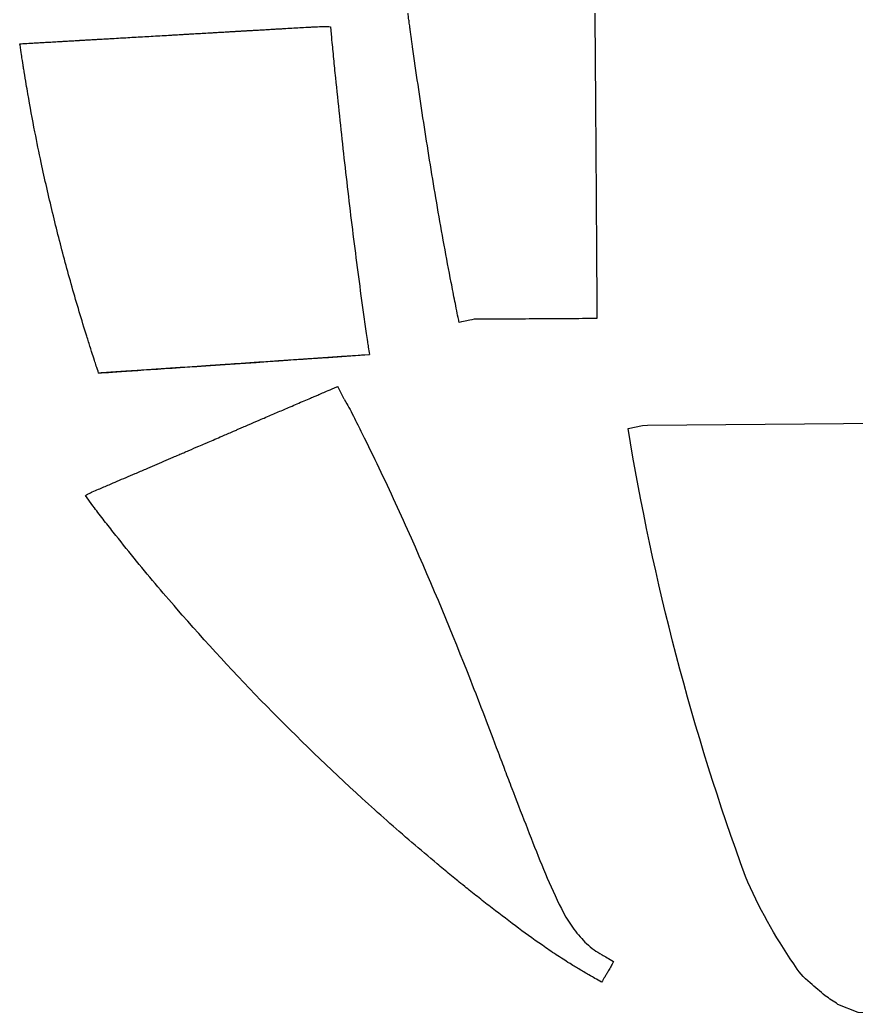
# Model space of a CAD drawing. Header units: inches. Extents: x 337 to 990, y 172 to 475.
# Drawn here: x 337.7 to 402, y 224.2 to 300.5 of the extents above; entities that cross this region are included whole.
import ezdxf

# ---------------------------------------------------------------- set-up
doc = ezdxf.new("R2010")
doc.units = ezdxf.units.IN
doc.header["$MEASUREMENT"] = 0
doc.layers.add('Layer1', color=1, linetype='Continuous')

msp = doc.modelspace()

# ---------------------------------------------------------------- linework, layer by layer
for p, q in [((337.85753, 297.66407), (337.85492, 297.67843)), ((362.62896, 271.36754), (362.13136, 272.33429)), ((343.32066, 263.15533), (342.7499, 263.96703))]:
    msp.add_line(p, q)
at = {"color": 7, "linetype": 'Continuous', "lineweight": 25}
for points, knots in [([(371.43271, 277.43948), (371.36509, 277.75887), (371.33434, 277.90478), (371.2314, 278.4124), (371.1857, 278.64237), (371.04503, 279.3519), (370.94943, 279.84169), (370.67251, 281.27882), (370.49261, 282.23875), (369.96283, 285.14857), (369.63625, 287.05074), (368.9992, 290.94854), (368.7006, 292.87174), (368.26834, 295.77296), (368.12641, 296.74771), (367.95475, 297.95488), (367.91854, 298.21096), (367.87011, 298.55567), (367.85452, 298.6671), (367.82576, 298.8732), (367.82403, 298.88557), (367.79591, 299.08719), (367.78729, 299.14889), (367.78189, 299.18763), (367.76608, 299.30109), (367.7525, 299.3992), (367.74182, 299.47682), (367.71926, 299.64258), (367.69228, 299.84556), (367.67882, 299.94664), (367.65392, 300.13213), (367.61838, 300.38795), (367.60786, 300.46211), (367.58496, 300.62374), (367.53966, 300.94343), (367.44595, 301.6053), (367.30383, 302.60936)], [0, 0, 0, 0, 0.03125, 0.03125, 0.0625, 0.0625, 0.125, 0.125, 0.25, 0.25, 0.5, 0.5, 0.75, 0.75, 0.875, 0.875, 0.90625, 0.90625, 0.921875, 0.921875, 0.9296875, 0.9296875, 0.9375, 0.9375, 0.9453125, 0.9453125, 0.953125, 0.953125, 0.96875, 0.96875, 0.984375, 0.984375, 1, 1, 1, 1.0309064, 1.0309064, 1.0309064, 1.0309064]), ([(381.88218, 302.7615), (381.88798, 301.96424), (381.89283, 301.29758), (381.89674, 300.76156), (381.90537, 299.5767), (381.90937, 299.03012), (381.91981, 297.59998), (381.92173, 297.33715), (381.92523, 296.85789), (381.92633, 296.70713), (381.93199, 295.93043), (381.93495, 295.52226), (381.95348, 292.96323), (381.96597, 291.2075), (381.98617, 288.28528), (381.99261, 287.3386), (382.00539, 285.42899), (382.01217, 284.39787), (382.0208, 283.06341), (382.02525, 282.37035), (382.0299, 281.63854), (382.03304, 281.14206), (382.03495, 280.83835), (382.03754, 280.42698), (382.03963, 280.093), (382.04196, 279.72082), (382.04356, 279.46421), (382.04472, 279.27855), (382.04732, 278.86021), (382.05031, 278.38094), (382.05419, 277.75709), (382.05459, 277.692), (382.05501, 277.62533), (382.05543, 277.55709)], [-0.05654998, -0.05654998, -0.05654998, -0.05654998, 0, 0, 0, 0.125, 0.125, 0.15625, 0.15625, 0.1875, 0.1875, 0.25, 0.25, 0.5, 0.5, 0.625, 0.625, 0.75, 0.75, 0.8125, 0.84375, 0.84375, 0.875, 0.875, 0.90625, 0.921875, 0.921875, 0.9375, 0.9375, 1, 1, 1, 1.00652127, 1.00652127, 1.00652127, 1.00652127]), ([(361.57229, 299.98788), (361.61177, 299.56636), (361.64314, 299.2327), (361.6664, 298.9869), (361.69706, 298.66298), (361.71364, 298.49165), (361.75926, 298.02168), (361.78434, 297.76577), (361.85525, 297.04816), (361.9054, 296.54854), (362.0524, 295.10306), (362.1555, 294.11483), (362.46515, 291.21486), (362.67941, 289.28999), (363.14201, 285.34162), (363.37571, 283.44184), (363.75674, 280.51607), (363.88466, 279.56078), (364.087, 278.09408), (364.15193, 277.62995), (364.25864, 276.88), (364.29092, 276.65495), (364.35987, 276.17904), (364.38107, 276.03261), (364.41947, 275.77381), (364.45455, 275.53736), (364.50398, 275.20712), (364.56778, 274.78308)], [-0.02371334, -0.02371334, -0.02371334, -0.02371334, 0, 0, 0, 0.03125, 0.03125, 0.0625, 0.0625, 0.125, 0.125, 0.25, 0.25, 0.5, 0.5, 0.75, 0.75, 0.875, 0.875, 0.9375, 0.9375, 0.96875, 0.96875, 0.99672549, 0.99672549, 0.99672549, 1.02228411, 1.02228411, 1.02228411, 1.02228411]), ([(382.05543, 277.55709), (381.99782, 277.55673), (381.884, 277.55603), (381.78492, 277.55541), (381.74553, 277.55517), (381.72489, 277.55504), (381.79158, 277.55546), (381.39711, 277.553), (380.87641, 277.54973), (380.28468, 277.54597), (379.87441, 277.54337), (379.57899, 277.54148), (379.1634, 277.53883), (378.84748, 277.53681), (378.03279, 277.53159), (377.6871, 277.52938), (377.4339, 277.52776), (377.28565, 277.52681), (377.27619, 277.52675), (376.30463, 277.52054), (375.72483, 277.51684), (374.68881, 277.5104), (374.49053, 277.50918), (374.11183, 277.50686), (373.99365, 277.50614), (373.29241, 277.50193), (373.12873, 277.50099), (372.62379, 277.49824)], [0.412599421, 0.412599421, 0.412599421, 0.412599421, 0.4375, 0.46875, 0.484375, 0.484375, 0.5, 0.5, 0.5625, 0.59375, 0.59375, 0.625, 0.625, 0.6875, 0.6875, 0.71875, 0.734375, 0.734375, 0.75, 0.75, 0.875, 0.875, 0.90625, 0.90625, 0.9375, 0.9375, 1, 1, 1, 1]), ([(362.62896, 271.36754), (362.79339, 271.08219), (362.88123, 270.9292), (363.10646, 270.51639), (363.21483, 270.30415), (363.57351, 269.58675), (363.76717, 269.20389), (364.45857, 267.8127), (364.87395, 266.96084), (366.14337, 264.30987), (366.97113, 262.51038), (369.38825, 257.06393), (370.91695, 253.36376), (372.69352, 248.85427), (373.04884, 247.93865), (373.77293, 246.04939), (374.07826, 245.24371), (374.65669, 243.7146), (374.82284, 243.27502), (375.1534, 242.40215), (375.34722, 241.89126), (375.84718, 240.57782), (376.20125, 239.64548), (377.33851, 236.77575), (377.99605, 235.01297), (379.25597, 232.30776), (379.68825, 231.43056), (380.58747, 230.23332), (380.92093, 229.84955), (381.43556, 229.35316), (381.62628, 229.1885), (382.03797, 228.90003), (382.17654, 228.81948), (382.46158, 228.65284), (382.67065, 228.53061), (382.95851, 228.36207), (383.32517, 228.14722)], [0, 0, 0, 0, 0.015625, 0.015625, 0.03125, 0.03125, 0.0625, 0.0625, 0.125, 0.125, 0.25, 0.25, 0.5, 0.5, 0.5625, 0.5625, 0.625, 0.625, 0.65625, 0.65625, 0.6875, 0.6875, 0.75, 0.75, 0.875, 0.875, 0.9375, 0.9375, 0.96875, 0.96875, 0.984375, 0.984375, 1, 1, 1, 1.01145999, 1.01145999, 1.01145999, 1.01145999]), ([(342.7499, 263.96703), (342.9917, 264.107), (343.09779, 264.15826), (343.20496, 264.21004), (343.20603, 264.21056), (343.24986, 264.23051)], [0, 0, 0, 0, 0.99, 0.99, 1, 1, 1, 1]), ([(371.74812, 234.0306), (371.52798, 234.20889), (371.39959, 234.31292), (371.10652, 234.5512), (370.92703, 234.69773), (370.42426, 235.11044), (370.10052, 235.37843), (369.13082, 236.18699), (368.47677, 236.74083), (366.54133, 238.40482), (365.27549, 239.52646), (361.49384, 242.97676), (359.05919, 245.32899), (354.30237, 250.19231), (351.98771, 252.69733), (348.65374, 256.53183), (347.55033, 257.84057), (345.9441, 259.80898), (345.40825, 260.4765), (344.62141, 261.47348), (344.35391, 261.81528), (343.97007, 262.30988), (343.8427, 262.47478), (343.57417, 262.82417), (343.49286, 262.9304), (343.32066, 263.15533)], [0, 0, 0, 0, 0.015625, 0.015625, 0.03125, 0.03125, 0.0625, 0.0625, 0.125, 0.125, 0.25, 0.25, 0.5, 0.5, 0.75, 0.75, 0.875, 0.875, 0.9375, 0.9375, 0.96875, 0.96875, 0.984375, 0.984375, 1, 1, 1, 1]), ([(379.99394, 227.98167), (379.75333, 228.133), (379.62447, 228.21413), (379.28225, 228.43266), (379.09819, 228.55219), (378.55537, 228.9118), (378.23142, 229.13414), (377.11823, 229.90901), (376.46653, 230.38191), (375.10557, 231.39667), (374.41243, 231.9275), (373.42263, 232.69816), (373.07153, 232.97419), (372.58451, 233.36021), (372.41923, 233.49186), (372.07414, 233.76828), (371.96958, 233.85243), (371.74812, 234.0306)], [0, 0, 0, 0, 0.0625, 0.0625, 0.125, 0.125, 0.25, 0.25, 0.5, 0.5, 0.75, 0.75, 0.875, 0.875, 0.9375, 0.9375, 1, 1, 1, 1]), ([(382.41441, 226.5523), (382.02232, 226.78109), (381.73349, 226.94961), (381.55056, 227.05633), (381.37675, 227.15772), (381.29853, 227.20333), (381.02079, 227.36613), (380.89326, 227.4413), (380.64618, 227.58819), (380.49624, 227.67816), (380.26648, 227.81667), (380.16606, 227.87744), (379.99394, 227.98167)], [-0.26313683, -0.26313683, -0.26313683, -0.26313683, 0, 0, 0, 0.25, 0.25, 0.5, 0.5, 0.75, 0.75, 1, 1, 1, 1])]:
    msp.add_open_spline(points, degree=3, knots=knots, dxfattribs=at)
at = {"color": 7, "linetype": 'Continuous'}
for points, knots in [([(360.13858, 299.96621), (360.3066, 299.97527), (360.44623, 299.98159), (360.78643, 299.99298), (360.96099, 299.99383), (361.27761, 299.99141), (361.40968, 299.98959), (361.57229, 299.98788)], [0, 0, 0, 0, 0.249515764, 0.249515764, 0.672571942, 0.672571942, 0.944590725, 0.944590725, 0.944590725, 0.944590725]), ([(337.70443, 298.67129), (337.73413, 298.67305), (337.76467, 298.67485), (337.79605, 298.6767), (337.9702, 298.68697), (338.17014, 298.69869), (338.49302, 298.71752), (338.60078, 298.72379), (338.76998, 298.73363), (338.83439, 298.73737), (338.94617, 298.74386), (338.99812, 298.74688), (339.1131, 298.75355), (339.17374, 298.75707), (339.35619, 298.76764), (339.47852, 298.77473), (339.64117, 298.78415), (339.69997, 298.78756), (339.82724, 298.79492), (339.89284, 298.79872), (340.04318, 298.80742), (340.1289, 298.81237), (340.36362, 298.82595), (340.5495, 298.83669), (340.80643, 298.85154), (340.89033, 298.85638), (341.01188, 298.86341), (341.06263, 298.86634), (341.17268, 298.87269), (341.22948, 298.87597), (341.40524, 298.88612), (341.52953, 298.8933), (341.78475, 298.90804), (341.91489, 298.91555), (342.08589, 298.92542), (342.11811, 298.92728), (342.19547, 298.93175), (342.24737, 298.93474), (342.31407, 298.93859), (342.3354, 298.93982), (342.35173, 298.94077), (342.35642, 298.94104), (342.37316, 298.942), (342.38263, 298.94255), (342.41439, 298.94438), (342.43999, 298.94586), (342.5301, 298.95106), (342.6079, 298.95555), (342.79422, 298.9663), (342.90104, 298.97247), (343.08879, 298.98331), (343.15481, 298.98712), (343.31392, 298.9963), (343.40676, 299.00166), (343.56151, 299.01059), (343.62556, 299.01428), (343.72395, 299.01996), (343.76181, 299.02215), (343.84268, 299.02682), (343.88288, 299.02914), (344.00275, 299.03605), (344.0817, 299.04061), (344.31569, 299.05412), (344.46784, 299.0629), (344.84645, 299.08475), (345.07035, 299.09768), (345.48703, 299.12173), (345.67208, 299.13242), (346.05201, 299.15436), (346.24837, 299.1657), (346.68994, 299.1912), (346.91174, 299.20401), (347.35154, 299.22942), (347.5695, 299.24202), (348.22624, 299.27997), (348.71066, 299.30797), (349.23436, 299.33825), (349.34549, 299.34468), (349.57831, 299.35814), (349.69752, 299.36503), (349.90588, 299.37708), (349.99364, 299.38216), (350.13485, 299.39033), (350.18449, 299.3932), (350.30228, 299.40001), (350.36865, 299.40385), (350.47287, 299.40988), (350.51378, 299.41225), (350.56678, 299.41531), (350.58472, 299.41635), (350.63184, 299.41907), (350.65716, 299.42054), (350.73801, 299.42522), (350.79846, 299.42871), (350.99656, 299.44017), (351.15099, 299.44911), (351.65864, 299.47847), (352.07357, 299.50248), (352.53467, 299.52915), (352.65326, 299.53601), (352.83462, 299.5465), (352.90218, 299.55041), (353.00641, 299.55644), (353.04578, 299.55872), (353.10971, 299.56242), (353.1374, 299.56402), (353.19831, 299.56754), (353.23037, 299.56939), (353.34201, 299.57585), (353.42066, 299.5804), (353.56598, 299.5888), (353.63734, 299.59293), (353.81813, 299.60338), (353.92609, 299.60963), (354.13354, 299.62162), (354.22287, 299.62678), (354.40357, 299.63723), (354.49493, 299.64251), (354.69797, 299.65424), (354.80161, 299.66023), (354.99642, 299.67148), (355.09195, 299.677), (355.29697, 299.68884), (355.4075, 299.69522), (355.61522, 299.70721), (355.71481, 299.71296), (355.89183, 299.72317), (355.96381, 299.72732), (356.12007, 299.73633), (356.19711, 299.74077), (356.42502, 299.75391), (356.57264, 299.76242), (356.84258, 299.77796), (356.95413, 299.78439), (357.14742, 299.79551), (357.22922, 299.80021), (357.43048, 299.81178), (357.5506, 299.81868), (357.77358, 299.8315), (357.88221, 299.83774), (358.20168, 299.85608), (358.40609, 299.8678), (359.0109, 299.90241), (359.40286, 299.92472), (359.92962, 299.95445), (360.03168, 299.9602), (360.13624, 299.96608)], [-0.0273049, -0.0273049, -0.0273049, -0.0273049, -0.02211326, -0.02211326, -0.02211326, 0.00670041, 0.00670041, 0.02072703, 0.02072703, 0.02982866, 0.02982866, 0.03760386, 0.03760386, 0.04537906, 0.04537906, 0.06092945, 0.06092945, 0.0708841, 0.0708841, 0.08083876, 0.08083876, 0.09303405, 0.09303405, 0.11311976, 0.11311976, 0.1239908, 0.1239908, 0.13282333, 0.13282333, 0.14165586, 0.14165586, 0.15932091, 0.15932091, 0.17596458, 0.17596458, 0.18017781, 0.18017781, 0.18439103, 0.18439103, 0.18727752, 0.18727752, 0.19081892, 0.19081892, 0.19436032, 0.19436032, 0.20144313, 0.20144313, 0.21560875, 0.21560875, 0.22907353, 0.22907353, 0.23618867, 0.23618867, 0.24330381, 0.24330381, 0.24874991, 0.24874991, 0.25346831, 0.25346831, 0.25818672, 0.25818672, 0.26762352, 0.26762352, 0.28649712, 0.28649712, 0.31580135, 0.31580135, 0.34510557, 0.34510557, 0.37590741, 0.37590741, 0.40670924, 0.40670924, 0.4367105, 0.4367105, 0.49671302, 0.49671302, 0.51347505, 0.51347505, 0.53023708, 0.53023708, 0.54210217, 0.54210217, 0.54903011, 0.54903011, 0.55595805, 0.55595805, 0.56148543, 0.56148543, 0.5666037, 0.5666037, 0.57172196, 0.57172196, 0.58195848, 0.58195848, 0.60243154, 0.60243154, 0.64337764, 0.64337764, 0.65889106, 0.65889106, 0.66884832, 0.66884832, 0.67505359, 0.67505359, 0.68125885, 0.68125885, 0.68667315, 0.68667315, 0.69571611, 0.69571611, 0.70475908, 0.70475908, 0.71905638, 0.71905638, 0.73335369, 0.73335369, 0.74754959, 0.74754959, 0.76001759, 0.76001759, 0.77248558, 0.77248558, 0.78731393, 0.78731393, 0.80325787, 0.80325787, 0.81303104, 0.81303104, 0.8228042, 0.8228042, 0.84235053, 0.84235053, 0.85962485, 0.85962485, 0.87175094, 0.87175094, 0.88609802, 0.88609802, 0.9004451, 0.9004451, 0.92913926, 0.92913926, 0.98652757, 0.98652757, 1, 1, 1, 1]), ([(343.76036, 273.36155), (343.62685, 273.7697), (343.52173, 274.09154), (343.44498, 274.32706), (343.35725, 274.59631), (343.30661, 274.75276), (343.20868, 275.05736), (343.16626, 275.1897), (343.03149, 275.61227), (342.93859, 275.90657), (342.6507, 276.82841), (342.45894, 277.45661), (342.0837, 278.71544), (341.89991, 279.34702), (341.54122, 280.61061), (341.36612, 281.24323), (340.85331, 283.14475), (340.52777, 284.41828), (339.9101, 286.97487), (339.61813, 288.25742), (339.17616, 290.32692), (339.01525, 291.11214), (338.66939, 292.87654), (338.48808, 293.85656), (338.27544, 295.08107), (338.23397, 295.3238), (338.14037, 295.88083), (338.08872, 296.19504), (338.0186, 296.63127), (337.99886, 296.75518), (337.96547, 296.96651), (337.95221, 297.05088), (337.92688, 297.21305), (337.91451, 297.29277), (337.88101, 297.5103), (337.85794, 297.66119), (337.79752, 298.05782), (337.76093, 298.29872), (337.71349, 298.61156), (337.70899, 298.6412), (337.70443, 298.67129)], [-0.02327818, -0.02327818, -0.02327818, -0.02327818, 0, 0, 0, 0.02661081, 0.02661081, 0.04331748, 0.04331748, 0.08192352, 0.08192352, 0.16395488, 0.16395488, 0.24598623, 0.24598623, 0.32801759, 0.32801759, 0.49208031, 0.49208031, 0.65614303, 0.65614303, 0.75638673, 0.75638673, 0.88082919, 0.88082919, 0.91157798, 0.91157798, 0.95136349, 0.95136349, 0.96679685, 0.96679685, 0.97825403, 0.97825403, 0.98971121, 0.98971121, 1.00567801, 1.00567801, 1.02164481, 1.02164481, 1.02328774, 1.02328774, 1.02328774, 1.02328774]), ([(364.49107, 274.77638), (364.10448, 274.74862), (363.77185, 274.7248), (363.16346, 274.68137), (362.91913, 274.66404), (362.57106, 274.63953), (362.4541, 274.63133), (362.25331, 274.61728), (362.17407, 274.61175), (361.9198, 274.59399), (361.76206, 274.583), (361.45351, 274.56155), (361.3017, 274.55102), (361.04304, 274.53311), (360.93937, 274.52594), (360.73087, 274.51153), (360.63457, 274.50488), (360.35903, 274.48587), (360.19313, 274.47444), (359.80012, 274.44742), (359.55557, 274.43062), (359.05653, 274.3964), (358.7985, 274.37874), (358.46673, 274.35605), (358.39937, 274.35145), (358.2851, 274.34364), (358.23501, 274.34022), (358.09337, 274.33054), (358.00903, 274.32479), (357.80261, 274.3107), (357.69802, 274.30357), (357.38011, 274.28189), (357.16267, 274.26708), (356.49379, 274.22154), (356.02583, 274.18973), (355.10539, 274.12725), (354.65794, 274.0969), (353.82371, 274.04039), (353.42558, 274.01344), (352.94536, 273.98095), (352.79213, 273.97058), (352.43143, 273.94619), (352.21239, 273.93139), (351.778, 273.90203), (351.55856, 273.88721), (351.08235, 273.85505), (350.82695, 273.83781), (350.3288, 273.8042), (350.08341, 273.78764), (349.35176, 273.73831), (348.87299, 273.70605), (347.87619, 273.63893), (347.36239, 273.60437), (346.67548, 273.5582), (346.48056, 273.5451), (346.10366, 273.51979), (345.89346, 273.50568), (345.53629, 273.48172), (345.38902, 273.47185), (345.1373, 273.45498), (345.03649, 273.44822), (344.77969, 273.43103), (344.63635, 273.42143), (344.40009, 273.40563), (344.30541, 273.3993), (344.1197, 273.3869), (344.03195, 273.38105), (343.92161, 273.37369), (343.89447, 273.37188), (343.86791, 273.37011), (343.83079, 273.36764), (343.79479, 273.36524), (343.75992, 273.36292)], [-0.03954137, -0.03954137, -0.03954137, -0.03954137, -0.00779449, -0.00779449, 0.02975653, 0.02975653, 0.04982368, 0.04982368, 0.06216238, 0.06216238, 0.0868398, 0.0868398, 0.11151722, 0.11151722, 0.1265531, 0.1265531, 0.14158899, 0.14158899, 0.17166076, 0.17166076, 0.2086838, 0.2086838, 0.24570685, 0.24570685, 0.25476815, 0.25476815, 0.26382945, 0.26382945, 0.28195204, 0.28195204, 0.30007464, 0.30007464, 0.33631984, 0.33631984, 0.40881024, 0.40881024, 0.47248876, 0.47248876, 0.52318475, 0.52318475, 0.54966488, 0.54966488, 0.58278151, 0.58278151, 0.61589814, 0.61589814, 0.65392163, 0.65392163, 0.69194512, 0.69194512, 0.7679921, 0.7679921, 0.84403909, 0.84403909, 0.87525591, 0.87525591, 0.90647273, 0.90647273, 0.92844623, 0.92844623, 0.94621132, 0.94621132, 0.9639764, 0.9639764, 0.97940185, 0.97940185, 0.9948273, 0.9948273, 1, 1, 1, 1.00722918, 1.00722918, 1.00722918, 1.00722918]), ([(343.24986, 264.23051), (343.4672, 264.32321), (343.58559, 264.3737), (343.86954, 264.49484), (344.01668, 264.55762), (344.28858, 264.67368), (344.42154, 264.73046), (344.76681, 264.87793), (344.98052, 264.96925), (345.41856, 265.1565), (345.63681, 265.24985), (346.09133, 265.44436), (346.32303, 265.54357), (346.83027, 265.76086), (347.10609, 265.87908), (347.61044, 266.09537), (347.83723, 266.19268), (348.53983, 266.49427), (349.02522, 266.70281), (349.63297, 266.9641), (349.77314, 267.02437), (350.03507, 267.13703), (350.16249, 267.19184), (350.4265, 267.30544), (350.56096, 267.3633), (350.95619, 267.53341), (351.19237, 267.63509), (351.62277, 267.82044), (351.78644, 267.89093), (352.02644, 267.99431), (352.11035, 268.03046), (352.34212, 268.13031), (352.51351, 268.20415), (352.8744, 268.35966), (353.06175, 268.4404), (353.38844, 268.58119), (353.52489, 268.64), (353.79128, 268.75482), (353.92351, 268.81181), (354.15466, 268.91144), (354.24465, 268.95022), (354.42416, 269.0276), (354.51222, 269.06555), (354.67591, 269.1361), (354.7546, 269.17002), (354.98293, 269.26843), (355.12485, 269.32959), (355.53385, 269.50585), (355.78416, 269.6137), (356.18834, 269.7878), (356.3311, 269.84928), (356.64348, 269.9838), (356.8164, 270.05825), (357.1401, 270.19759), (357.29684, 270.26505), (357.75853, 270.46369), (358.0549, 270.59112), (358.70344, 270.86973), (359.06747, 271.02597), (359.58814, 271.24913), (359.75908, 271.32233), (360.06433, 271.45293), (360.19828, 271.51019), (360.42129, 271.60544), (360.51236, 271.64431), (360.71322, 271.72999), (360.8217, 271.77624), (361.08294, 271.88757), (361.22712, 271.949), (361.59194, 272.10445), (361.80965, 272.19721), (362.08527, 272.31465), (362.10818, 272.32441), (362.13136, 272.33429)], [0, 0, 0, 0, 0.0272909, 0.0272909, 0.05022525, 0.05022525, 0.0731596, 0.0731596, 0.10802548, 0.10802548, 0.14643145, 0.14643145, 0.18483743, 0.18483743, 0.23026736, 0.23026736, 0.26952703, 0.26952703, 0.34804636, 0.34804636, 0.37198365, 0.37198365, 0.39370916, 0.39370916, 0.41543467, 0.41543467, 0.45888569, 0.45888569, 0.48454614, 0.48454614, 0.49931471, 0.49931471, 0.52885184, 0.52885184, 0.55838897, 0.55838897, 0.58247896, 0.58247896, 0.60656894, 0.60656894, 0.62066566, 0.62066566, 0.63250633, 0.63250633, 0.64434699, 0.64434699, 0.66802831, 0.66802831, 0.71539095, 0.71539095, 0.74010575, 0.74010575, 0.76609541, 0.76609541, 0.79208506, 0.79208506, 0.84406438, 0.84406438, 0.90337852, 0.90337852, 0.93240061, 0.93240061, 0.95349611, 0.95349611, 0.96902746, 0.96902746, 0.99137133, 0.99137133, 1.00960263, 1.00960263, 1.02783394, 1.02783394, 1.0294641, 1.0294641, 1.0294641, 1.0294641]), ([(383.32517, 228.14722), (383.28241, 228.06742), (383.25009, 228.0071), (383.19279, 227.90069), (383.16759, 227.8541), (383.10694, 227.74253), (383.07232, 227.67917), (383.00742, 227.56155), (382.97543, 227.5041), (382.89723, 227.3652), (382.85043, 227.28355), (382.75117, 227.11319), (382.70043, 227.02731), (382.575, 226.81716), (382.51782, 226.72279), (382.41441, 226.5523)], [0.015961495, 0.015961495, 0.015961495, 0.015961495, 0.134580482, 0.134580482, 0.232364236, 0.232364236, 0.336346747, 0.336346747, 0.440329259, 0.440329259, 0.591618883, 0.591618883, 0.742908507, 0.742908507, 0.992965313, 0.992965313, 0.992965313, 0.992965313])]:
    msp.add_open_spline(points, degree=3, knots=knots, dxfattribs=at)
at = {"color": 7, "linetype": 'Continuous', "lineweight": 25}
for points in [[(371.47135, 277.25639), (371.45847, 277.31742), (371.44559, 277.37845), (371.43271, 277.43948)], [(372.62379, 277.49824), (372.11101, 277.39353), (371.98296, 277.36666), (371.47135, 277.25639)]]:
    msp.add_open_spline(points, degree=3, dxfattribs=at)
at = {"color": 7, "linetype": 'Continuous'}
for points in [[(343.75873, 273.36656), (346.01207, 273.52169), (352.95409, 273.99425), (364.56778, 274.78308)], [(343.8738, 273.37052), (343.8188, 273.36653), (343.78444, 273.36381), (343.76036, 273.36155)]]:
    msp.add_open_spline(points, degree=3, dxfattribs=at)
at = {"layer": 'Layer1'}
msp.add_lwpolyline([(384.45401, 269.10493), (385.56927, 269.3335), (385.93467, 269.3739), (404.03591, 269.52226), (422.13693, 269.34515), (422.5022, 269.30438), (423.6172, 269.07468), (420.25932, 253.235), (415.96905, 238.21637, -0.06345307), (413.45108, 232.34267, 0.01322731), (411.95044, 229.62986, -0.08665913), (409.51847, 226.44205, -0.10581082), (405.85017, 224.2662), (403.99488, 224.17959), (402.12479, 224.23364), (400.58285, 224.85416, 0.00198236), (399.59835, 225.50821, 0.00647787), (398.4458, 226.49611, -0.08481213), (397.19206, 227.96689, -0.0523269), (393.47588, 234.67809, -0.04717622), (384.45401, 269.10493, -8.24621423)], format="xyb", dxfattribs=at)

doc.saveas('drawing.dxf')
